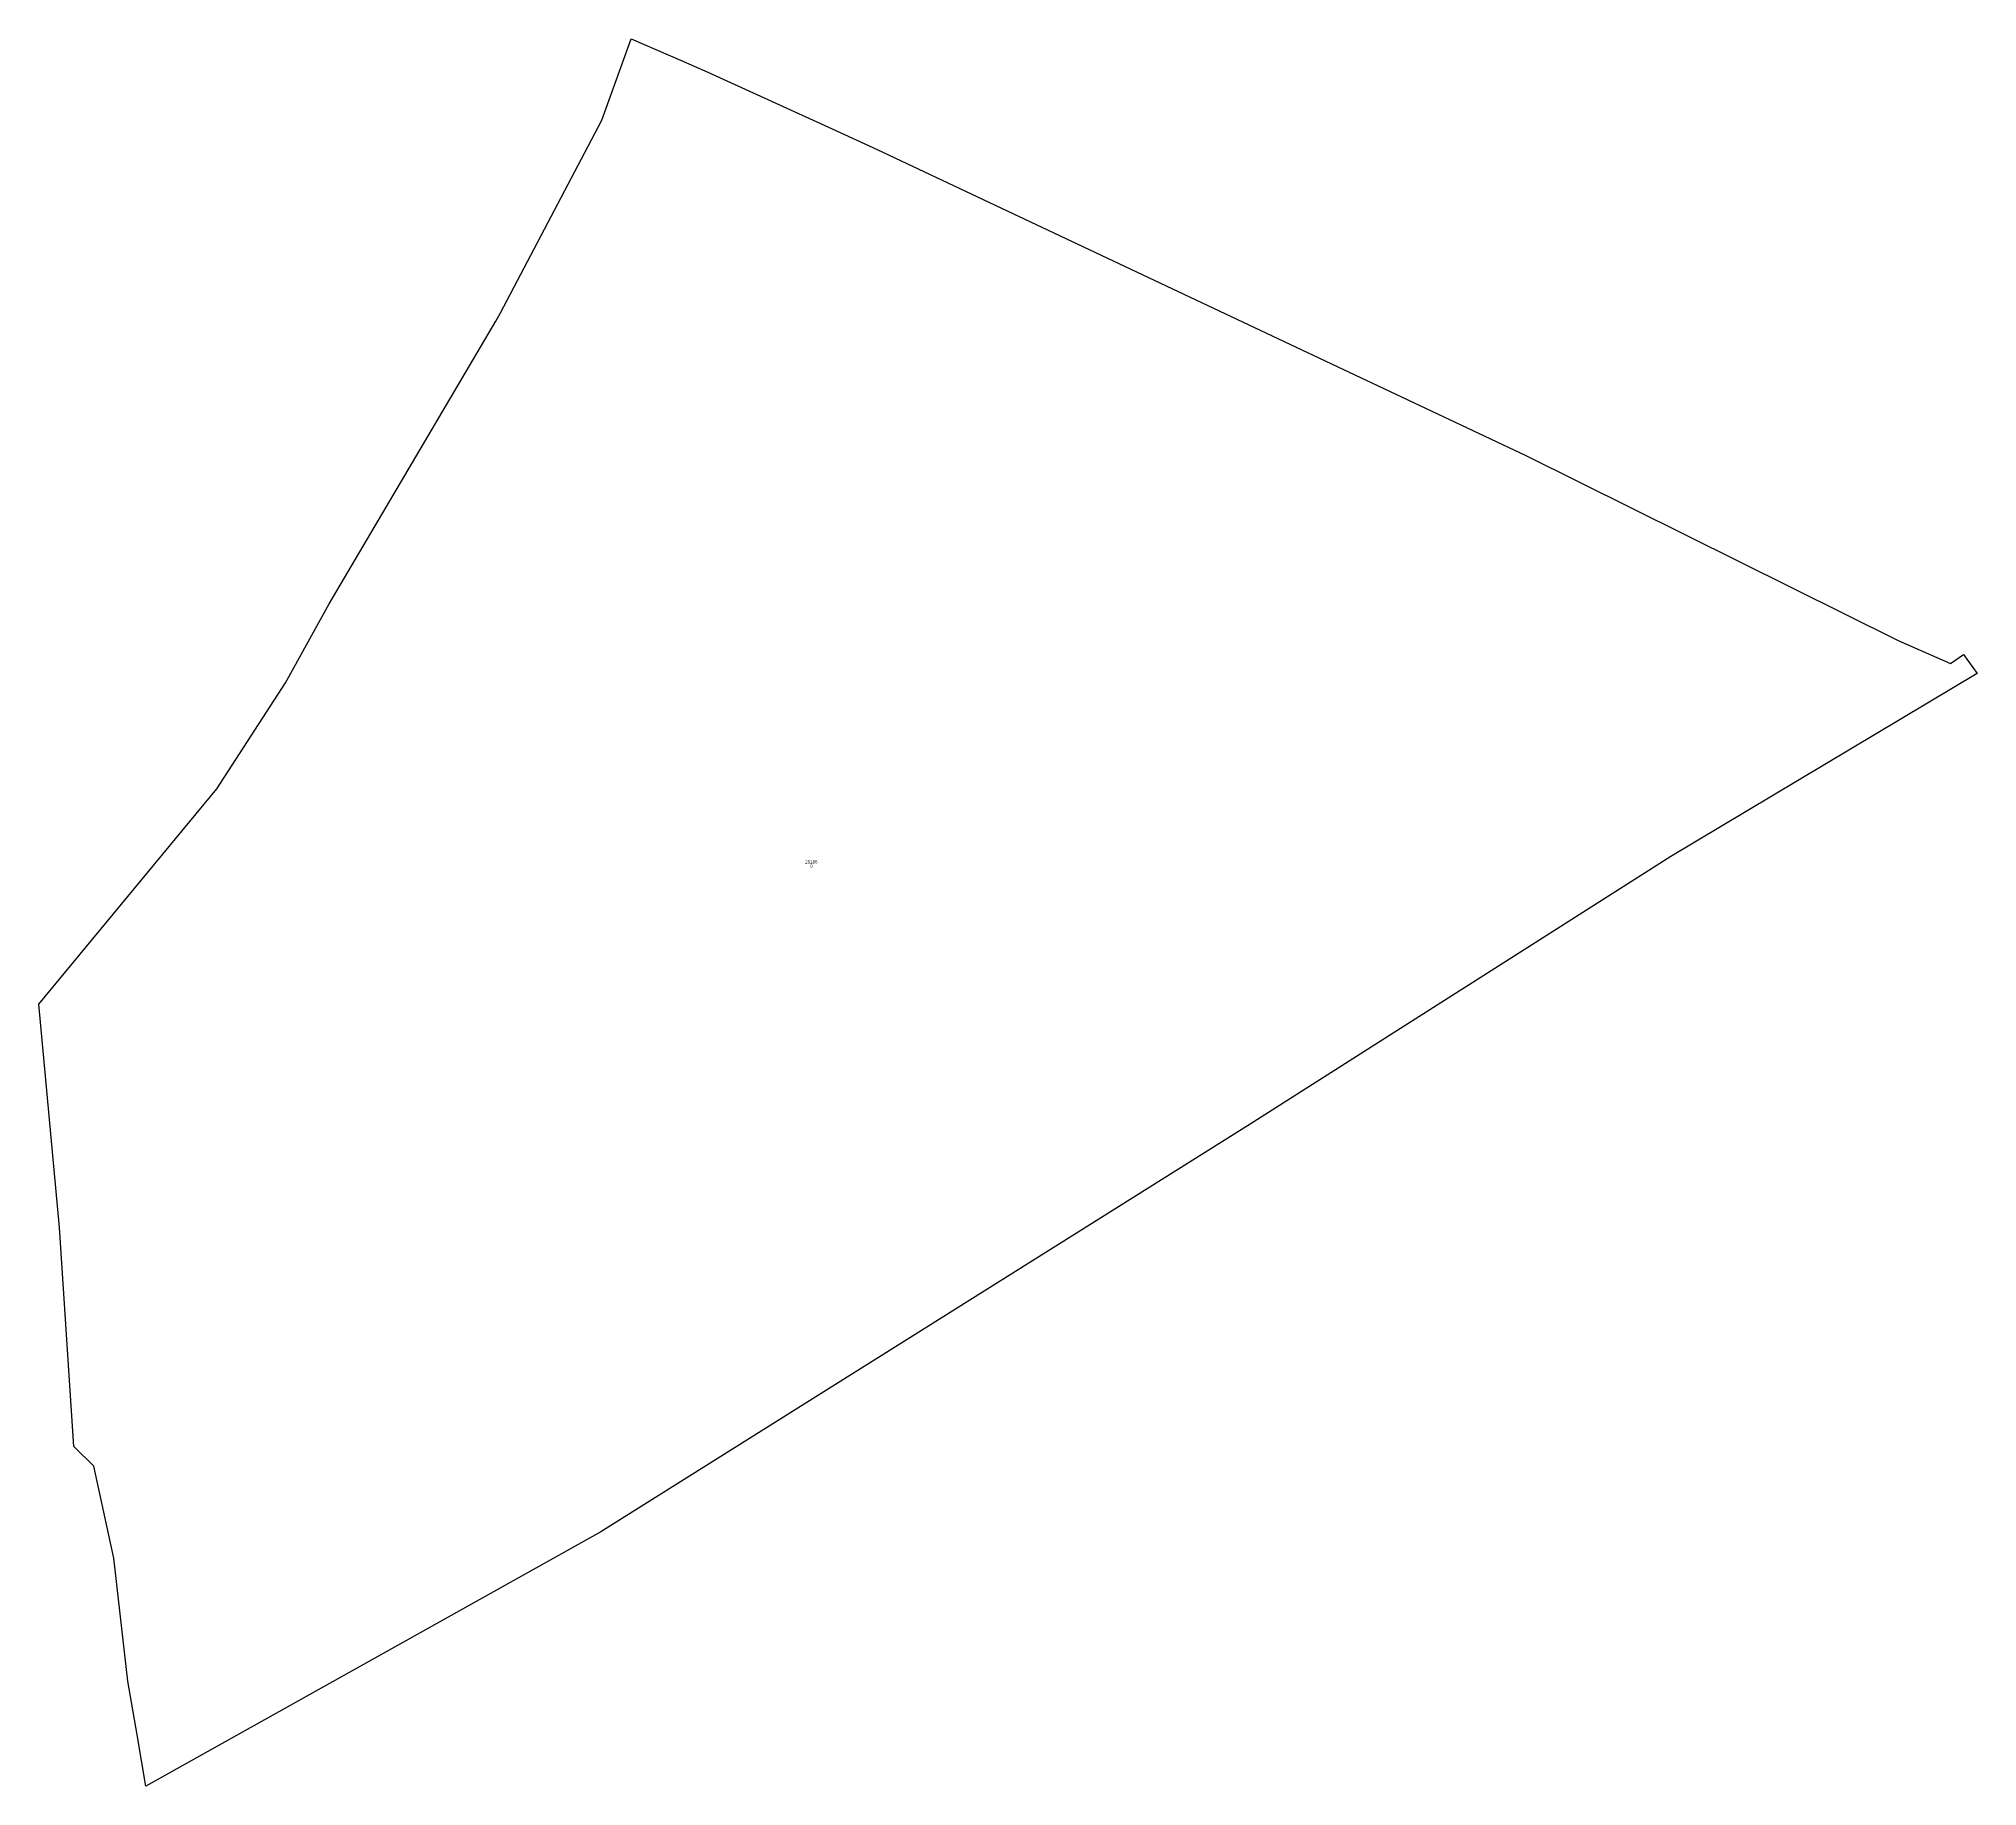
# Model space of a CAD drawing. Header units: metres. Extents: x 483314 to 483556, y 4631166 to 4631385.
import ezdxf
from ezdxf.enums import TextEntityAlignment as Align

# ---------------------------------------------------------------- set-up
doc = ezdxf.new("R2010")
doc.units = ezdxf.units.M

msp = doc.modelspace()

# ---------------------------------------------------------------- linework, layer by layer
at = {"layer": 'PG-LP'}
msp.add_lwpolyline([(483517.9325, 4631282.316), (483465.282, 4631248.8265), (483383.9915, 4631197.797), (483327.041, 4631165.9475), (483325.931, 4631172.3975), (483324.761, 4631179.0875), (483323.0215, 4631194.4975), (483320.5415, 4631205.9875), (483318.0115, 4631208.4675), (483316.2415, 4631235.8975), (483313.632, 4631263.8275), (483335.912, 4631290.7675), (483344.532, 4631304.0475), (483349.9825, 4631313.9475), (483370.8325, 4631349.3375), (483371.4425, 4631350.3675), (483384.103, 4631374.4675), (483387.773, 4631384.6675), (483393.953, 4631381.9875), (483397.383, 4631380.507), (483412.963, 4631373.377), (483418.573, 4631370.807), (483499.7725, 4631332.5265), (483526.4745, 4631319.241), (483546.3665, 4631309.344), (483552.93, 4631306.46), (483554.57, 4631307.6), (483555.7445, 4631305.9715), (483556.282, 4631305.2265), (483517.9325, 4631282.316)], dxfattribs=at)

# ---------------------------------------------------------------- texts
at = {"layer": 'PG-AA'}
msp.add_text('0', height=0.4, dxfattribs=at).set_placement((483410.34, 4631281.32), align=Align.TOP_CENTER)
at = {"layer": 'PG-AS'}
msp.add_text('25186', height=0.4, dxfattribs=at).set_placement((483410.34, 4631281.32), align=Align.BOTTOM_CENTER)

doc.saveas('drawing.dxf')
